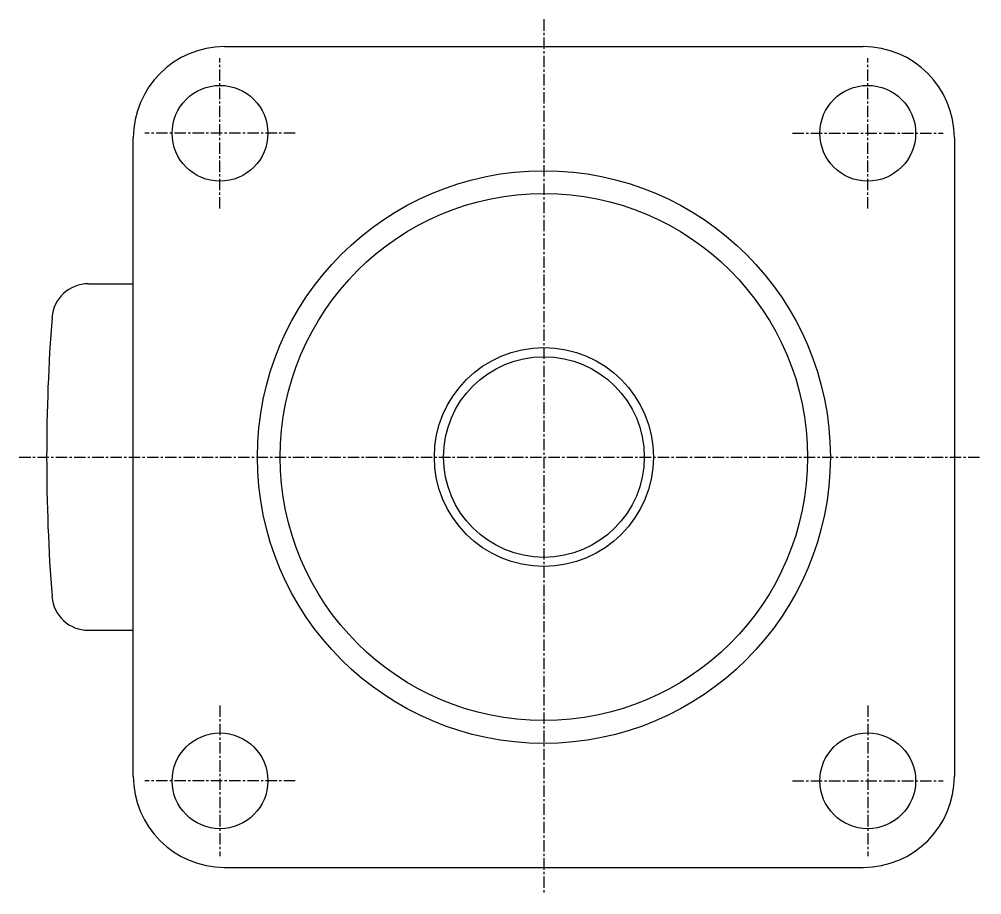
# Model space of a CAD drawing. Extents: x -3407 to -3186, y -317 to 74.
# Drawn here: x -3291.2 to -3185.7, y -21.6 to 74.4 of the extents above; entities that cross this region are included whole.
import ezdxf

# ---------------------------------------------------------------- set-up
doc = ezdxf.new("R2010")
doc.units = 0
doc.linetypes.add('CENTER', pattern=[2, 1.25, -0.25, 0.25, -0.25])
doc.layers.get('0').update_dxf_attribs({"linetype": 'CONTINUOUS'})
doc.layers.add('CENTER', color=1, linetype='CENTER')

msp = doc.modelspace()

# ---------------------------------------------------------------- linework, layer by layer
at = {"color": 7, "linetype": 'CONTINUOUS'}
for p, q in [((-3268.7, 71.39), (-3198.7, 71.39)), ((-3278.7, -8.61), (-3278.7, 61.39)), ((-3188.7, 61.39), (-3188.7, -8.61)), ((-3283.63, 45.39), (-3278.7, 45.39)), ((-3283.63, 7.39), (-3278.7, 7.39)), ((-3268.7, -18.61), (-3198.7, -18.61))]:
    msp.add_line(p, q, dxfattribs=at)
for centre, radius in [((-3269.2, 61.89), 5.25), ((-3198.2, 61.89), 5.25), ((-3233.7, 26.39), 31.4), ((-3233.7, 26.39), 28.9), ((-3233.7, 26.39), 12), ((-3233.7, 26.39), 11), ((-3269.2, -9.11), 5.25), ((-3198.2, -9.11), 5.25)]:
    msp.add_circle(centre, radius, dxfattribs=at)
for centre, radius, start, end in [((-3268.7, 61.39), 10, 90, 180), ((-3198.7, 61.39), 10, 0, 90), ((-3283.63, 41.39), 4, 90, 175.6108), ((-3088.2, 26.39), 200, 175.6108, 184.3892), ((-3283.63, 11.39), 4, 184.3892, 270), ((-3268.7, -8.61), 10, 180, 270), ((-3198.7, -8.61), 10, 270, 0)]:
    msp.add_arc(centre, radius, start, end, dxfattribs=at)
at = {"layer": 'CENTER', "color": 1, "linetype": 'CENTER'}
for p, q in [((-3233.7, 74.39), (-3233.7, -21.61)), ((-3269.2, 53.64), (-3269.2, 70.14)), ((-3198.2, 53.64), (-3198.2, 70.14)), ((-3260.95, 61.89), (-3277.45, 61.89)), ((-3206.45, 61.89), (-3189.95, 61.89)), ((-3291.2, 26.39), (-3185.7, 26.39)), ((-3269.2, -0.86), (-3269.2, -17.36)), ((-3198.2, -0.86), (-3198.2, -17.36)), ((-3260.95, -9.11), (-3277.45, -9.11)), ((-3206.45, -9.11), (-3189.95, -9.11))]:
    msp.add_line(p, q, dxfattribs=at)

doc.saveas('drawing.dxf')
